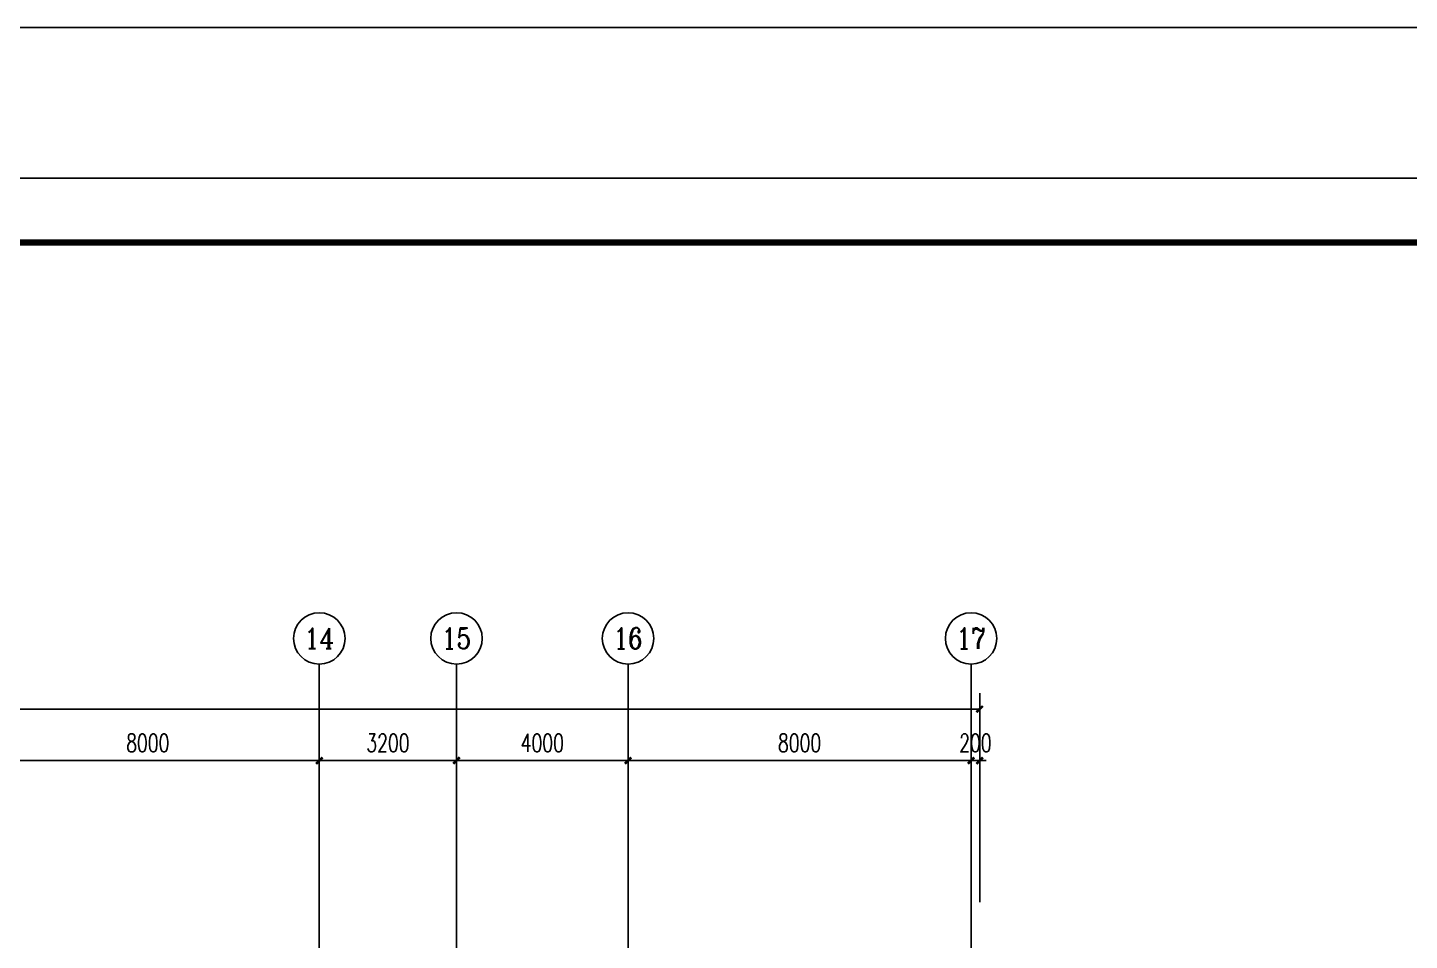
# Model space of a CAD drawing. Extents: x 0 to 2838408, y -923048 to 203859.
# Drawn here: x 2765960 to 2798183, y -607384 to -586096 of the extents above; entities that cross this region are included whole.
import ezdxf
from ezdxf.enums import TextEntityAlignment as Align

# ---------------------------------------------------------------- set-up
doc = ezdxf.new("R2010")
doc.units = 0
doc.header["$LTSCALE"] = 1000
for name, color, linetype in [('AXIS', 3, 'Continuous'), ('AXIS_TEXT', 7, 'Continuous'), ('BTTK', 7, 'Continuous'), ('DOTE', 8, 'Continuous'), ('PUB_TITLE', 4, 'Continuous'), ('XREF', 8, 'Continuous')]:
    doc.layers.add(name, color=color, linetype=linetype)
doc.styles.add('_TCH_AXIS', font='COMPLEX', dxfattribs={"bigfont": 'GBCBIG'})
doc.styles.add('A_DIM_T3', font='SIMPLEX', dxfattribs={"width": 0.7, "bigfont": 'HZ'})
doc.styles.add('COMPLEX', font='COMPLEX')
doc.styles.add('HZ(TK)', font='geniso.shx', dxfattribs={"width": 0.9, "bigfont": 'hztxt.shx'})
doc.dimstyles.new('_TCH_ARCH&&150', dxfattribs={"dimtxt": 420, "dimasz": 150, "dimexe": 375, "dimexo": 450, "dimgap": 202.5, "dimtad": 1, "dimdec": 0, "dimzin": 0, "dimdsep": 46, "dimtxsty": 'A_DIM_T3', "dimblk": 'ARCHTICK', "dimcen": 0.09, "dimclrt": 7, "dimazin": 2, "dimtfac": 1, "dimtdec": 0, "dimtix": 1, "dimtmove": 2, "dimatfit": 3, "dimfxl": 150, "dimtolj": 1, "dimtzin": 0, "dimarcsym": 0})

# ---------------------------------------------------------------- blocks, each defined once
blk = doc.blocks.new('vhtemplate_2020年新竖式图框_A0')
at = {"layer": 'PUB_TITLE', "color": 7}
blk.add_lwpolyline([(0, 0), (1189, 0), (1189, 841), (0, 841)], close=True, dxfattribs=at)
at = {"layer": 'PUB_TITLE', "const_width": 1}
blk.add_lwpolyline([(25, 10), (1179, 10), (1179, 831), (25, 831)], close=True, dxfattribs=at)
at = {"layer": 'BTTK', "color": 4, "style": 'HZ(TK)', "width": 0.9}
for tag, p in [('合作单位_001', (1143.83, 741.44)), ('建设单位_001', (1143.85, 207.44)), ('工程名称_001', (1143.62, 174.44)), ('子项名称_001', (1153.71, 157.94)), ('图纸名称_001', (1143.45, 138.94))]:
    blk.add_attdef(tag, p, '', height=3.5, dxfattribs=at)
for tag, p in [('注册证书号', (1156.5, 309.01)), ('注册印章号', (1156.5, 301.01)), ('设计号', (1154, 193)), ('图别', (1137.75, 34)), ('图号', (1170.25, 34)), ('版本号', (1137.75, 26)), ('日期', (1170.25, 26))]:
    blk.add_attdef(tag, text='', height=3.5, dxfattribs=at).set_placement(p, align=Align.MIDDLE)
blk = doc.blocks.new('_ArchTick')
at = {"color": 0, "linetype": 'ByBlock', "const_width": 0.4}
blk.add_lwpolyline([(-0.5, -0.5), (0.5, 0.5)], dxfattribs=at)
blk = doc.blocks.new('*D604')
at = {"layer": 'AXIS', "color": 0, "lineweight": -2, "transparency": 16777216}
for p, q in [((2344917, -606491), (2344917, -601616)), ((2452117, -606491), (2452117, -601616)), ((2344917, -601991), (2452117, -601991))]:
    blk.add_line(p, q, dxfattribs=at)
at = {"layer": 'Defpoints', "color": 0, "transparency": 16777216}
for p in [(2452117, -601991), (2344917, -606941), (2452117, -606941)]:
    blk.add_point(p, dxfattribs=at)
at = {"layer": 'AXIS', "color": 0, "lineweight": -2, "transparency": 16777216, "xscale": 150, "yscale": 150, "zscale": 150, "rotation": 180}
blk.add_blockref('_ArchTick', (2344917, -601991), dxfattribs=at)
at = {"layer": 'AXIS', "color": 0, "lineweight": -2, "transparency": 16777216, "xscale": 150, "yscale": 150, "zscale": 150}
blk.add_blockref('_ArchTick', (2452117, -601991), dxfattribs=at)
at = {"layer": 'AXIS', "color": 7, "transparency": 16777216, "insert": (2398517, -601579), "char_height": 420, "attachment_point": 5, "style": 'A_DIM_T3'}
blk.add_mtext('\\A1;107200', dxfattribs=at)
blk = doc.blocks.new('*D618')
at = {"layer": 'AXIS', "color": 0, "lineweight": -2, "transparency": 16777216}
for p, q in [((2428717, -606491), (2428717, -602816)), ((2436717, -606491), (2436717, -602816)), ((2428717, -603191), (2436717, -603191))]:
    blk.add_line(p, q, dxfattribs=at)
at = {"layer": 'Defpoints', "color": 0, "transparency": 16777216}
for p in [(2436717, -603191), (2428717, -606941), (2436717, -606941)]:
    blk.add_point(p, dxfattribs=at)
at = {"layer": 'AXIS', "color": 0, "lineweight": -2, "transparency": 16777216, "xscale": 150, "yscale": 150, "zscale": 150, "rotation": 180}
blk.add_blockref('_ArchTick', (2428717, -603191), dxfattribs=at)
at = {"layer": 'AXIS', "color": 0, "lineweight": -2, "transparency": 16777216, "xscale": 150, "yscale": 150, "zscale": 150}
blk.add_blockref('_ArchTick', (2436717, -603191), dxfattribs=at)
at = {"layer": 'AXIS', "color": 7, "transparency": 16777216, "insert": (2432717, -602779), "char_height": 420, "attachment_point": 5, "style": 'A_DIM_T3'}
blk.add_mtext('\\A1;8000', dxfattribs=at)
blk = doc.blocks.new('*D619')
at = {"layer": 'AXIS', "color": 0, "lineweight": -2, "transparency": 16777216}
for p, q in [((2436717, -606491), (2436717, -602816)), ((2439917, -606491), (2439917, -602816)), ((2436717, -603191), (2439917, -603191))]:
    blk.add_line(p, q, dxfattribs=at)
at = {"layer": 'Defpoints', "color": 0, "transparency": 16777216}
for p in [(2439917, -603191), (2436717, -606941), (2439917, -606941)]:
    blk.add_point(p, dxfattribs=at)
at = {"layer": 'AXIS', "color": 0, "lineweight": -2, "transparency": 16777216, "xscale": 150, "yscale": 150, "zscale": 150, "rotation": 180}
blk.add_blockref('_ArchTick', (2436717, -603191), dxfattribs=at)
at = {"layer": 'AXIS', "color": 0, "lineweight": -2, "transparency": 16777216, "xscale": 150, "yscale": 150, "zscale": 150}
blk.add_blockref('_ArchTick', (2439917, -603191), dxfattribs=at)
at = {"layer": 'AXIS', "color": 7, "transparency": 16777216, "insert": (2438317, -602779), "char_height": 420, "attachment_point": 5, "style": 'A_DIM_T3'}
blk.add_mtext('\\A1;3200', dxfattribs=at)
blk = doc.blocks.new('*D620')
at = {"layer": 'AXIS', "color": 0, "lineweight": -2, "transparency": 16777216}
for p, q in [((2439917, -606491), (2439917, -602816)), ((2443917, -606491), (2443917, -602816)), ((2439917, -603191), (2443917, -603191))]:
    blk.add_line(p, q, dxfattribs=at)
at = {"layer": 'Defpoints', "color": 0, "transparency": 16777216}
for p in [(2443917, -603191), (2439917, -606941), (2443917, -606941)]:
    blk.add_point(p, dxfattribs=at)
at = {"layer": 'AXIS', "color": 0, "lineweight": -2, "transparency": 16777216, "xscale": 150, "yscale": 150, "zscale": 150, "rotation": 180}
blk.add_blockref('_ArchTick', (2439917, -603191), dxfattribs=at)
at = {"layer": 'AXIS', "color": 0, "lineweight": -2, "transparency": 16777216, "xscale": 150, "yscale": 150, "zscale": 150}
blk.add_blockref('_ArchTick', (2443917, -603191), dxfattribs=at)
at = {"layer": 'AXIS', "color": 7, "transparency": 16777216, "insert": (2441917, -602779), "char_height": 420, "attachment_point": 5, "style": 'A_DIM_T3'}
blk.add_mtext('\\A1;4000', dxfattribs=at)
blk = doc.blocks.new('*D621')
at = {"layer": 'AXIS', "color": 0, "lineweight": -2, "transparency": 16777216}
for p, q in [((2443917, -606491), (2443917, -602816)), ((2451917, -606491), (2451917, -602816)), ((2443917, -603191), (2451917, -603191))]:
    blk.add_line(p, q, dxfattribs=at)
at = {"layer": 'Defpoints', "color": 0, "transparency": 16777216}
for p in [(2451917, -603191), (2443917, -606941), (2451917, -606941)]:
    blk.add_point(p, dxfattribs=at)
at = {"layer": 'AXIS', "color": 0, "lineweight": -2, "transparency": 16777216, "xscale": 150, "yscale": 150, "zscale": 150, "rotation": 180}
blk.add_blockref('_ArchTick', (2443917, -603191), dxfattribs=at)
at = {"layer": 'AXIS', "color": 0, "lineweight": -2, "transparency": 16777216, "xscale": 150, "yscale": 150, "zscale": 150}
blk.add_blockref('_ArchTick', (2451917, -603191), dxfattribs=at)
at = {"layer": 'AXIS', "color": 7, "transparency": 16777216, "insert": (2447917, -602779), "char_height": 420, "attachment_point": 5, "style": 'A_DIM_T3'}
blk.add_mtext('\\A1;8000', dxfattribs=at)
blk = doc.blocks.new('*D622')
at = {"layer": 'AXIS', "color": 0, "lineweight": -2, "transparency": 16777216}
for p, q in [((2451917, -606491), (2451917, -602816)), ((2452117, -606491), (2452117, -602816)), ((2451917, -603191), (2451767, -603191)), ((2451917, -603191), (2452117, -603191)), ((2452117, -603191), (2452267, -603191))]:
    blk.add_line(p, q, dxfattribs=at)
at = {"layer": 'Defpoints', "color": 0, "transparency": 16777216}
for p in [(2452117, -603191), (2451917, -606941), (2452117, -606941)]:
    blk.add_point(p, dxfattribs=at)
at = {"layer": 'AXIS', "color": 0, "lineweight": -2, "transparency": 16777216, "xscale": 150, "yscale": 150, "zscale": 150}
blk.add_blockref('_ArchTick', (2451917, -603191), dxfattribs=at)
at = {"layer": 'AXIS', "color": 0, "lineweight": -2, "transparency": 16777216, "xscale": 150, "yscale": 150, "zscale": 150, "rotation": 180}
blk.add_blockref('_ArchTick', (2452117, -603191), dxfattribs=at)
at = {"layer": 'AXIS', "color": 7, "transparency": 16777216, "insert": (2452017, -602779), "char_height": 420, "attachment_point": 5, "style": 'A_DIM_T3'}
blk.add_mtext('\\A1;200', dxfattribs=at)
blk = doc.blocks.new('*D668')
at = {"layer": 'AXIS', "color": 0, "lineweight": -2, "transparency": 16777216}
for p, q in [((2344917, -606491), (2344917, -601616)), ((2452117, -606491), (2452117, -601616)), ((2344917, -601991), (2452117, -601991))]:
    blk.add_line(p, q, dxfattribs=at)
at = {"layer": 'Defpoints', "color": 0, "transparency": 16777216}
for p in [(2452117, -601991), (2344917, -606941), (2452117, -606941)]:
    blk.add_point(p, dxfattribs=at)
at = {"layer": 'AXIS', "color": 0, "lineweight": -2, "transparency": 16777216, "xscale": 150, "yscale": 150, "zscale": 150, "rotation": 180}
blk.add_blockref('_ArchTick', (2344917, -601991), dxfattribs=at)
at = {"layer": 'AXIS', "color": 0, "lineweight": -2, "transparency": 16777216, "xscale": 150, "yscale": 150, "zscale": 150}
blk.add_blockref('_ArchTick', (2452117, -601991), dxfattribs=at)
at = {"layer": 'AXIS', "color": 7, "transparency": 16777216, "insert": (2398517, -601579), "char_height": 420, "attachment_point": 5, "style": 'A_DIM_T3'}
blk.add_mtext('\\A1;107200', dxfattribs=at)
blk = doc.blocks.new('*D682')
at = {"layer": 'AXIS', "color": 0, "lineweight": -2, "transparency": 16777216}
for p, q in [((2428717, -606491), (2428717, -602816)), ((2436717, -606491), (2436717, -602816)), ((2428717, -603191), (2436717, -603191))]:
    blk.add_line(p, q, dxfattribs=at)
at = {"layer": 'Defpoints', "color": 0, "transparency": 16777216}
for p in [(2436717, -603191), (2428717, -606941), (2436717, -606941)]:
    blk.add_point(p, dxfattribs=at)
at = {"layer": 'AXIS', "color": 0, "lineweight": -2, "transparency": 16777216, "xscale": 150, "yscale": 150, "zscale": 150, "rotation": 180}
blk.add_blockref('_ArchTick', (2428717, -603191), dxfattribs=at)
at = {"layer": 'AXIS', "color": 0, "lineweight": -2, "transparency": 16777216, "xscale": 150, "yscale": 150, "zscale": 150}
blk.add_blockref('_ArchTick', (2436717, -603191), dxfattribs=at)
at = {"layer": 'AXIS', "color": 7, "transparency": 16777216, "insert": (2432717, -602779), "char_height": 420, "attachment_point": 5, "style": 'A_DIM_T3'}
blk.add_mtext('\\A1;8000', dxfattribs=at)
blk = doc.blocks.new('*D683')
at = {"layer": 'AXIS', "color": 0, "lineweight": -2, "transparency": 16777216}
for p, q in [((2436717, -606491), (2436717, -602816)), ((2439917, -606491), (2439917, -602816)), ((2436717, -603191), (2439917, -603191))]:
    blk.add_line(p, q, dxfattribs=at)
at = {"layer": 'Defpoints', "color": 0, "transparency": 16777216}
for p in [(2439917, -603191), (2436717, -606941), (2439917, -606941)]:
    blk.add_point(p, dxfattribs=at)
at = {"layer": 'AXIS', "color": 0, "lineweight": -2, "transparency": 16777216, "xscale": 150, "yscale": 150, "zscale": 150, "rotation": 180}
blk.add_blockref('_ArchTick', (2436717, -603191), dxfattribs=at)
at = {"layer": 'AXIS', "color": 0, "lineweight": -2, "transparency": 16777216, "xscale": 150, "yscale": 150, "zscale": 150}
blk.add_blockref('_ArchTick', (2439917, -603191), dxfattribs=at)
at = {"layer": 'AXIS', "color": 7, "transparency": 16777216, "insert": (2438317, -602779), "char_height": 420, "attachment_point": 5, "style": 'A_DIM_T3'}
blk.add_mtext('\\A1;3200', dxfattribs=at)
blk = doc.blocks.new('*D684')
at = {"layer": 'AXIS', "color": 0, "lineweight": -2, "transparency": 16777216}
for p, q in [((2439917, -606491), (2439917, -602816)), ((2443917, -606491), (2443917, -602816)), ((2439917, -603191), (2443917, -603191))]:
    blk.add_line(p, q, dxfattribs=at)
at = {"layer": 'Defpoints', "color": 0, "transparency": 16777216}
for p in [(2443917, -603191), (2439917, -606941), (2443917, -606941)]:
    blk.add_point(p, dxfattribs=at)
at = {"layer": 'AXIS', "color": 0, "lineweight": -2, "transparency": 16777216, "xscale": 150, "yscale": 150, "zscale": 150, "rotation": 180}
blk.add_blockref('_ArchTick', (2439917, -603191), dxfattribs=at)
at = {"layer": 'AXIS', "color": 0, "lineweight": -2, "transparency": 16777216, "xscale": 150, "yscale": 150, "zscale": 150}
blk.add_blockref('_ArchTick', (2443917, -603191), dxfattribs=at)
at = {"layer": 'AXIS', "color": 7, "transparency": 16777216, "insert": (2441917, -602779), "char_height": 420, "attachment_point": 5, "style": 'A_DIM_T3'}
blk.add_mtext('\\A1;4000', dxfattribs=at)
blk = doc.blocks.new('*D685')
at = {"layer": 'AXIS', "color": 0, "lineweight": -2, "transparency": 16777216}
for p, q in [((2443917, -606491), (2443917, -602816)), ((2451917, -606491), (2451917, -602816)), ((2443917, -603191), (2451917, -603191))]:
    blk.add_line(p, q, dxfattribs=at)
at = {"layer": 'Defpoints', "color": 0, "transparency": 16777216}
for p in [(2451917, -603191), (2443917, -606941), (2451917, -606941)]:
    blk.add_point(p, dxfattribs=at)
at = {"layer": 'AXIS', "color": 0, "lineweight": -2, "transparency": 16777216, "xscale": 150, "yscale": 150, "zscale": 150, "rotation": 180}
blk.add_blockref('_ArchTick', (2443917, -603191), dxfattribs=at)
at = {"layer": 'AXIS', "color": 0, "lineweight": -2, "transparency": 16777216, "xscale": 150, "yscale": 150, "zscale": 150}
blk.add_blockref('_ArchTick', (2451917, -603191), dxfattribs=at)
at = {"layer": 'AXIS', "color": 7, "transparency": 16777216, "insert": (2447917, -602779), "char_height": 420, "attachment_point": 5, "style": 'A_DIM_T3'}
blk.add_mtext('\\A1;8000', dxfattribs=at)
blk = doc.blocks.new('*D686')
at = {"layer": 'AXIS', "color": 0, "lineweight": -2, "transparency": 16777216}
for p, q in [((2451917, -606491), (2451917, -602816)), ((2452117, -606491), (2452117, -602816)), ((2451917, -603191), (2451767, -603191)), ((2451917, -603191), (2452117, -603191)), ((2452117, -603191), (2452267, -603191))]:
    blk.add_line(p, q, dxfattribs=at)
at = {"layer": 'Defpoints', "color": 0, "transparency": 16777216}
for p in [(2452117, -603191), (2451917, -606941), (2452117, -606941)]:
    blk.add_point(p, dxfattribs=at)
at = {"layer": 'AXIS', "color": 0, "lineweight": -2, "transparency": 16777216, "xscale": 150, "yscale": 150, "zscale": 150}
blk.add_blockref('_ArchTick', (2451917, -603191), dxfattribs=at)
at = {"layer": 'AXIS', "color": 0, "lineweight": -2, "transparency": 16777216, "xscale": 150, "yscale": 150, "zscale": 150, "rotation": 180}
blk.add_blockref('_ArchTick', (2452117, -603191), dxfattribs=at)
at = {"layer": 'AXIS', "color": 7, "transparency": 16777216, "insert": (2452017, -602779), "char_height": 420, "attachment_point": 5, "style": 'A_DIM_T3'}
blk.add_mtext('\\A1;200', dxfattribs=at)
blk = doc.blocks.new('*D732')
at = {"layer": 'AXIS', "color": 0, "lineweight": -2, "transparency": 16777216}
for p, q in [((2344917, -606491), (2344917, -601616)), ((2452117, -606491), (2452117, -601616)), ((2344917, -601991), (2452117, -601991))]:
    blk.add_line(p, q, dxfattribs=at)
at = {"layer": 'Defpoints', "color": 0, "transparency": 16777216}
for p in [(2452117, -601991), (2344917, -606941), (2452117, -606941)]:
    blk.add_point(p, dxfattribs=at)
at = {"layer": 'AXIS', "color": 0, "lineweight": -2, "transparency": 16777216, "xscale": 150, "yscale": 150, "zscale": 150, "rotation": 180}
blk.add_blockref('_ArchTick', (2344917, -601991), dxfattribs=at)
at = {"layer": 'AXIS', "color": 0, "lineweight": -2, "transparency": 16777216, "xscale": 150, "yscale": 150, "zscale": 150}
blk.add_blockref('_ArchTick', (2452117, -601991), dxfattribs=at)
at = {"layer": 'AXIS', "color": 7, "transparency": 16777216, "insert": (2398517, -601579), "char_height": 420, "attachment_point": 5, "style": 'A_DIM_T3'}
blk.add_mtext('\\A1;107200', dxfattribs=at)
blk = doc.blocks.new('*D746')
at = {"layer": 'AXIS', "color": 0, "lineweight": -2, "transparency": 16777216}
for p, q in [((2428717, -606491), (2428717, -602816)), ((2436717, -606491), (2436717, -602816)), ((2428717, -603191), (2436717, -603191))]:
    blk.add_line(p, q, dxfattribs=at)
at = {"layer": 'Defpoints', "color": 0, "transparency": 16777216}
for p in [(2436717, -603191), (2428717, -606941), (2436717, -606941)]:
    blk.add_point(p, dxfattribs=at)
at = {"layer": 'AXIS', "color": 0, "lineweight": -2, "transparency": 16777216, "xscale": 150, "yscale": 150, "zscale": 150, "rotation": 180}
blk.add_blockref('_ArchTick', (2428717, -603191), dxfattribs=at)
at = {"layer": 'AXIS', "color": 0, "lineweight": -2, "transparency": 16777216, "xscale": 150, "yscale": 150, "zscale": 150}
blk.add_blockref('_ArchTick', (2436717, -603191), dxfattribs=at)
at = {"layer": 'AXIS', "color": 7, "transparency": 16777216, "insert": (2432717, -602779), "char_height": 420, "attachment_point": 5, "style": 'A_DIM_T3'}
blk.add_mtext('\\A1;8000', dxfattribs=at)
blk = doc.blocks.new('*D747')
at = {"layer": 'AXIS', "color": 0, "lineweight": -2, "transparency": 16777216}
for p, q in [((2436717, -606491), (2436717, -602816)), ((2439917, -606491), (2439917, -602816)), ((2436717, -603191), (2439917, -603191))]:
    blk.add_line(p, q, dxfattribs=at)
at = {"layer": 'Defpoints', "color": 0, "transparency": 16777216}
for p in [(2439917, -603191), (2436717, -606941), (2439917, -606941)]:
    blk.add_point(p, dxfattribs=at)
at = {"layer": 'AXIS', "color": 0, "lineweight": -2, "transparency": 16777216, "xscale": 150, "yscale": 150, "zscale": 150, "rotation": 180}
blk.add_blockref('_ArchTick', (2436717, -603191), dxfattribs=at)
at = {"layer": 'AXIS', "color": 0, "lineweight": -2, "transparency": 16777216, "xscale": 150, "yscale": 150, "zscale": 150}
blk.add_blockref('_ArchTick', (2439917, -603191), dxfattribs=at)
at = {"layer": 'AXIS', "color": 7, "transparency": 16777216, "insert": (2438317, -602779), "char_height": 420, "attachment_point": 5, "style": 'A_DIM_T3'}
blk.add_mtext('\\A1;3200', dxfattribs=at)
blk = doc.blocks.new('*D748')
at = {"layer": 'AXIS', "color": 0, "lineweight": -2, "transparency": 16777216}
for p, q in [((2439917, -606491), (2439917, -602816)), ((2443917, -606491), (2443917, -602816)), ((2439917, -603191), (2443917, -603191))]:
    blk.add_line(p, q, dxfattribs=at)
at = {"layer": 'Defpoints', "color": 0, "transparency": 16777216}
for p in [(2443917, -603191), (2439917, -606941), (2443917, -606941)]:
    blk.add_point(p, dxfattribs=at)
at = {"layer": 'AXIS', "color": 0, "lineweight": -2, "transparency": 16777216, "xscale": 150, "yscale": 150, "zscale": 150, "rotation": 180}
blk.add_blockref('_ArchTick', (2439917, -603191), dxfattribs=at)
at = {"layer": 'AXIS', "color": 0, "lineweight": -2, "transparency": 16777216, "xscale": 150, "yscale": 150, "zscale": 150}
blk.add_blockref('_ArchTick', (2443917, -603191), dxfattribs=at)
at = {"layer": 'AXIS', "color": 7, "transparency": 16777216, "insert": (2441917, -602779), "char_height": 420, "attachment_point": 5, "style": 'A_DIM_T3'}
blk.add_mtext('\\A1;4000', dxfattribs=at)
blk = doc.blocks.new('*D749')
at = {"layer": 'AXIS', "color": 0, "lineweight": -2, "transparency": 16777216}
for p, q in [((2443917, -606491), (2443917, -602816)), ((2451917, -606491), (2451917, -602816)), ((2443917, -603191), (2451917, -603191))]:
    blk.add_line(p, q, dxfattribs=at)
at = {"layer": 'Defpoints', "color": 0, "transparency": 16777216}
for p in [(2451917, -603191), (2443917, -606941), (2451917, -606941)]:
    blk.add_point(p, dxfattribs=at)
at = {"layer": 'AXIS', "color": 0, "lineweight": -2, "transparency": 16777216, "xscale": 150, "yscale": 150, "zscale": 150, "rotation": 180}
blk.add_blockref('_ArchTick', (2443917, -603191), dxfattribs=at)
at = {"layer": 'AXIS', "color": 0, "lineweight": -2, "transparency": 16777216, "xscale": 150, "yscale": 150, "zscale": 150}
blk.add_blockref('_ArchTick', (2451917, -603191), dxfattribs=at)
at = {"layer": 'AXIS', "color": 7, "transparency": 16777216, "insert": (2447917, -602779), "char_height": 420, "attachment_point": 5, "style": 'A_DIM_T3'}
blk.add_mtext('\\A1;8000', dxfattribs=at)
blk = doc.blocks.new('*D750')
at = {"layer": 'AXIS', "color": 0, "lineweight": -2, "transparency": 16777216}
for p, q in [((2451917, -606491), (2451917, -602816)), ((2452117, -606491), (2452117, -602816)), ((2451917, -603191), (2451767, -603191)), ((2451917, -603191), (2452117, -603191)), ((2452117, -603191), (2452267, -603191))]:
    blk.add_line(p, q, dxfattribs=at)
at = {"layer": 'Defpoints', "color": 0, "transparency": 16777216}
for p in [(2452117, -603191), (2451917, -606941), (2452117, -606941)]:
    blk.add_point(p, dxfattribs=at)
at = {"layer": 'AXIS', "color": 0, "lineweight": -2, "transparency": 16777216, "xscale": 150, "yscale": 150, "zscale": 150}
blk.add_blockref('_ArchTick', (2451917, -603191), dxfattribs=at)
at = {"layer": 'AXIS', "color": 0, "lineweight": -2, "transparency": 16777216, "xscale": 150, "yscale": 150, "zscale": 150, "rotation": 180}
blk.add_blockref('_ArchTick', (2452117, -603191), dxfattribs=at)
at = {"layer": 'AXIS', "color": 7, "transparency": 16777216, "insert": (2452017, -602779), "char_height": 420, "attachment_point": 5, "style": 'A_DIM_T3'}
blk.add_mtext('\\A1;200', dxfattribs=at)
blk = doc.blocks.new('_AXISO')
at = {"color": 0}
blk.add_circle((0, 0), 0.5, dxfattribs=at)
at = {"layer": 'AXIS_TEXT', "color": 0, "style": 'COMPLEX', "width": 1.041667}
blk.add_attdef('A', text='', height=0.56, dxfattribs=at).set_placement((-0.25, -0.28), (0.25, -0.28), align=Align.FIT)
blk = doc.blocks.new('*D796')
at = {"layer": 'AXIS', "color": 0, "lineweight": -2, "transparency": 16777216}
for p, q in [((2344917, -606491), (2344917, -601616)), ((2452117, -606491), (2452117, -601616)), ((2344917, -601991), (2452117, -601991))]:
    blk.add_line(p, q, dxfattribs=at)
at = {"layer": 'Defpoints', "color": 0, "transparency": 16777216}
for p in [(2452117, -601991), (2344917, -606941), (2452117, -606941)]:
    blk.add_point(p, dxfattribs=at)
at = {"layer": 'AXIS', "color": 0, "lineweight": -2, "transparency": 16777216, "xscale": 150, "yscale": 150, "zscale": 150, "rotation": 180}
blk.add_blockref('_ArchTick', (2344917, -601991), dxfattribs=at)
at = {"layer": 'AXIS', "color": 0, "lineweight": -2, "transparency": 16777216, "xscale": 150, "yscale": 150, "zscale": 150}
blk.add_blockref('_ArchTick', (2452117, -601991), dxfattribs=at)
at = {"layer": 'AXIS', "color": 7, "transparency": 16777216, "insert": (2398517, -601579), "char_height": 420, "attachment_point": 5, "style": 'A_DIM_T3'}
blk.add_mtext('\\A1;107200', dxfattribs=at)
blk = doc.blocks.new('*D810')
at = {"layer": 'AXIS', "color": 0, "lineweight": -2, "transparency": 16777216}
for p, q in [((2428717, -606491), (2428717, -602816)), ((2436717, -606491), (2436717, -602816)), ((2428717, -603191), (2436717, -603191))]:
    blk.add_line(p, q, dxfattribs=at)
at = {"layer": 'Defpoints', "color": 0, "transparency": 16777216}
for p in [(2436717, -603191), (2428717, -606941), (2436717, -606941)]:
    blk.add_point(p, dxfattribs=at)
at = {"layer": 'AXIS', "color": 0, "lineweight": -2, "transparency": 16777216, "xscale": 150, "yscale": 150, "zscale": 150, "rotation": 180}
blk.add_blockref('_ArchTick', (2428717, -603191), dxfattribs=at)
at = {"layer": 'AXIS', "color": 0, "lineweight": -2, "transparency": 16777216, "xscale": 150, "yscale": 150, "zscale": 150}
blk.add_blockref('_ArchTick', (2436717, -603191), dxfattribs=at)
at = {"layer": 'AXIS', "color": 7, "transparency": 16777216, "insert": (2432717, -602779), "char_height": 420, "attachment_point": 5, "style": 'A_DIM_T3'}
blk.add_mtext('\\A1;8000', dxfattribs=at)
blk = doc.blocks.new('*D811')
at = {"layer": 'AXIS', "color": 0, "lineweight": -2, "transparency": 16777216}
for p, q in [((2436717, -606491), (2436717, -602816)), ((2439917, -606491), (2439917, -602816)), ((2436717, -603191), (2439917, -603191))]:
    blk.add_line(p, q, dxfattribs=at)
at = {"layer": 'Defpoints', "color": 0, "transparency": 16777216}
for p in [(2439917, -603191), (2436717, -606941), (2439917, -606941)]:
    blk.add_point(p, dxfattribs=at)
at = {"layer": 'AXIS', "color": 0, "lineweight": -2, "transparency": 16777216, "xscale": 150, "yscale": 150, "zscale": 150, "rotation": 180}
blk.add_blockref('_ArchTick', (2436717, -603191), dxfattribs=at)
at = {"layer": 'AXIS', "color": 0, "lineweight": -2, "transparency": 16777216, "xscale": 150, "yscale": 150, "zscale": 150}
blk.add_blockref('_ArchTick', (2439917, -603191), dxfattribs=at)
at = {"layer": 'AXIS', "color": 7, "transparency": 16777216, "insert": (2438317, -602779), "char_height": 420, "attachment_point": 5, "style": 'A_DIM_T3'}
blk.add_mtext('\\A1;3200', dxfattribs=at)
blk = doc.blocks.new('*D812')
at = {"layer": 'AXIS', "color": 0, "lineweight": -2, "transparency": 16777216}
for p, q in [((2439917, -606491), (2439917, -602816)), ((2443917, -606491), (2443917, -602816)), ((2439917, -603191), (2443917, -603191))]:
    blk.add_line(p, q, dxfattribs=at)
at = {"layer": 'Defpoints', "color": 0, "transparency": 16777216}
for p in [(2443917, -603191), (2439917, -606941), (2443917, -606941)]:
    blk.add_point(p, dxfattribs=at)
at = {"layer": 'AXIS', "color": 0, "lineweight": -2, "transparency": 16777216, "xscale": 150, "yscale": 150, "zscale": 150, "rotation": 180}
blk.add_blockref('_ArchTick', (2439917, -603191), dxfattribs=at)
at = {"layer": 'AXIS', "color": 0, "lineweight": -2, "transparency": 16777216, "xscale": 150, "yscale": 150, "zscale": 150}
blk.add_blockref('_ArchTick', (2443917, -603191), dxfattribs=at)
at = {"layer": 'AXIS', "color": 7, "transparency": 16777216, "insert": (2441917, -602779), "char_height": 420, "attachment_point": 5, "style": 'A_DIM_T3'}
blk.add_mtext('\\A1;4000', dxfattribs=at)
blk = doc.blocks.new('*D813')
at = {"layer": 'AXIS', "color": 0, "lineweight": -2, "transparency": 16777216}
for p, q in [((2443917, -606491), (2443917, -602816)), ((2451917, -606491), (2451917, -602816)), ((2443917, -603191), (2451917, -603191))]:
    blk.add_line(p, q, dxfattribs=at)
at = {"layer": 'Defpoints', "color": 0, "transparency": 16777216}
for p in [(2451917, -603191), (2443917, -606941), (2451917, -606941)]:
    blk.add_point(p, dxfattribs=at)
at = {"layer": 'AXIS', "color": 0, "lineweight": -2, "transparency": 16777216, "xscale": 150, "yscale": 150, "zscale": 150, "rotation": 180}
blk.add_blockref('_ArchTick', (2443917, -603191), dxfattribs=at)
at = {"layer": 'AXIS', "color": 0, "lineweight": -2, "transparency": 16777216, "xscale": 150, "yscale": 150, "zscale": 150}
blk.add_blockref('_ArchTick', (2451917, -603191), dxfattribs=at)
at = {"layer": 'AXIS', "color": 7, "transparency": 16777216, "insert": (2447917, -602779), "char_height": 420, "attachment_point": 5, "style": 'A_DIM_T3'}
blk.add_mtext('\\A1;8000', dxfattribs=at)
blk = doc.blocks.new('*D814')
at = {"layer": 'AXIS', "color": 0, "lineweight": -2, "transparency": 16777216}
for p, q in [((2451917, -606491), (2451917, -602816)), ((2452117, -606491), (2452117, -602816)), ((2451917, -603191), (2451767, -603191)), ((2451917, -603191), (2452117, -603191)), ((2452117, -603191), (2452267, -603191))]:
    blk.add_line(p, q, dxfattribs=at)
at = {"layer": 'Defpoints', "color": 0, "transparency": 16777216}
for p in [(2452117, -603191), (2451917, -606941), (2452117, -606941)]:
    blk.add_point(p, dxfattribs=at)
at = {"layer": 'AXIS', "color": 0, "lineweight": -2, "transparency": 16777216, "xscale": 150, "yscale": 150, "zscale": 150}
blk.add_blockref('_ArchTick', (2451917, -603191), dxfattribs=at)
at = {"layer": 'AXIS', "color": 0, "lineweight": -2, "transparency": 16777216, "xscale": 150, "yscale": 150, "zscale": 150, "rotation": 180}
blk.add_blockref('_ArchTick', (2452117, -603191), dxfattribs=at)
at = {"layer": 'AXIS', "color": 7, "transparency": 16777216, "insert": (2452017, -602779), "char_height": 420, "attachment_point": 5, "style": 'A_DIM_T3'}
blk.add_mtext('\\A1;200', dxfattribs=at)
blk = doc.blocks.new('4F1')
at = {"layer": 'AXIS'}
for p, q in [((2436716.7, -606941.3), (2436716.7, -600941.3)), ((2439916.7, -606941.3), (2439916.7, -600941.3)), ((2443916.7, -606941.3), (2443916.7, -600941.3)), ((2451916.7, -606941.3), (2451916.7, -600941.3))]:
    blk.add_line(p, q, dxfattribs=at)
at = {"layer": 'Defpoints', "color": 250}
blk.add_lwpolyline([(2326685.8, -586096.2), (2468623.3, -586096.2), (2468623.3, -659212.9), (2326685.8, -659212.9)], close=True, dxfattribs=at)
at = {"layer": 'DOTE'}
for p, q in [((2436716.7, -606941.3), (2436716.7, -690141.3)), ((2439916.7, -606941.3), (2439916.7, -690141.3)), ((2443916.7, -606941.3), (2443916.7, -690141.3)), ((2451916.7, -606941.3), (2451916.7, -690141.3))]:
    blk.add_line(p, q, dxfattribs=at)
at = {"layer": 'AXIS'}
ref = blk.add_blockref('_AXISO', (2436716.7, -600341.3), dxfattribs=dict(at, xscale=1200, yscale=1200, zscale=1200))
ref.add_attrib('A', '14', dxfattribs={"layer": 'AXIS_TEXT', "height": 471.11, "style": '_TCH_AXIS'}).set_placement((2436369, -600576.9), (2437064.5, -600576.9), align=Align.FIT)
ref = blk.add_blockref('_AXISO', (2439916.7, -600341.3), dxfattribs=dict(at, xscale=1200, yscale=1200, zscale=1200))
ref.add_attrib('A', '15', dxfattribs={"layer": 'AXIS_TEXT', "height": 492.67, "style": '_TCH_AXIS'}).set_placement((2439576.6, -600587.6), (2440256.9, -600587.6), align=Align.FIT)
ref = blk.add_blockref('_AXISO', (2443916.7, -600341.3), dxfattribs=dict(at, xscale=1200, yscale=1200, zscale=1200))
ref.add_attrib('A', '16', dxfattribs={"layer": 'AXIS_TEXT', "height": 492.67, "style": '_TCH_AXIS'}).set_placement((2443576.6, -600587.6), (2444256.9, -600587.6), align=Align.FIT)
ref = blk.add_blockref('_AXISO', (2451916.7, -600341.3), dxfattribs=dict(at, xscale=1200, yscale=1200, zscale=1200))
ref.add_attrib('A', '17', dxfattribs={"layer": 'AXIS_TEXT', "height": 492.67, "style": '_TCH_AXIS'}).set_placement((2451576.6, -600587.6), (2452256.9, -600587.6), align=Align.FIT)
for p1, p2, distance, picture, middle in [((2344916.7, -606941.3), (2452116.7, -606941.3), 4950, '*D604', (2398516.7, -601578.8)), ((2344916.7, -606941.3), (2452116.7, -606941.3), 4950, '*D668', (2398516.7, -601578.8)), ((2344916.7, -606941.3), (2452116.7, -606941.3), 4950, '*D732', (2398516.7, -601578.8)), ((2344916.7, -606941.3), (2452116.7, -606941.3), 4950, '*D796', (2398516.7, -601578.8)), ((2428716.7, -606941.3), (2436716.7, -606941.3), 3750, '*D618', (2432716.7, -602778.8)), ((2428716.7, -606941.3), (2436716.7, -606941.3), 3750, '*D682', (2432716.7, -602778.8)), ((2428716.7, -606941.3), (2436716.7, -606941.3), 3750, '*D746', (2432716.7, -602778.8)), ((2428716.7, -606941.3), (2436716.7, -606941.3), 3750, '*D810', (2432716.7, -602778.8)), ((2436716.7, -606941.3), (2439916.7, -606941.3), 3750, '*D619', (2438316.7, -602778.8)), ((2436716.7, -606941.3), (2439916.7, -606941.3), 3750, '*D683', (2438316.7, -602778.8)), ((2436716.7, -606941.3), (2439916.7, -606941.3), 3750, '*D747', (2438316.7, -602778.8)), ((2436716.7, -606941.3), (2439916.7, -606941.3), 3750, '*D811', (2438316.7, -602778.8)), ((2439916.7, -606941.3), (2443916.7, -606941.3), 3750, '*D620', (2441916.7, -602778.8)), ((2439916.7, -606941.3), (2443916.7, -606941.3), 3750, '*D684', (2441916.7, -602778.8)), ((2439916.7, -606941.3), (2443916.7, -606941.3), 3750, '*D748', (2441916.7, -602778.8)), ((2439916.7, -606941.3), (2443916.7, -606941.3), 3750, '*D812', (2441916.7, -602778.8)), ((2443916.7, -606941.3), (2451916.7, -606941.3), 3750, '*D621', (2447916.7, -602778.8)), ((2443916.7, -606941.3), (2451916.7, -606941.3), 3750, '*D685', (2447916.7, -602778.8)), ((2443916.7, -606941.3), (2451916.7, -606941.3), 3750, '*D749', (2447916.7, -602778.8)), ((2443916.7, -606941.3), (2451916.7, -606941.3), 3750, '*D813', (2447916.7, -602778.8)), ((2451916.7, -606941.3), (2452116.7, -606941.3), 3750, '*D622', (2452016.7, -602778.8)), ((2451916.7, -606941.3), (2452116.7, -606941.3), 3750, '*D686', (2452016.7, -602778.8)), ((2451916.7, -606941.3), (2452116.7, -606941.3), 3750, '*D750', (2452016.7, -602778.8)), ((2451916.7, -606941.3), (2452116.7, -606941.3), 3750, '*D814', (2452016.7, -602778.8))]:
    dim = blk.add_aligned_dim(p1=p1, p2=p2, distance=distance, dimstyle='_TCH_ARCH&&150', dxfattribs=at)
    dim.commit()
    dim.dimension.update_dxf_attribs({"geometry": picture, "text_midpoint": middle})

msp = doc.modelspace()

# ---------------------------------------------------------------- block references
at = {"xscale": 150, "yscale": 150, "zscale": 150}
msp.add_blockref('vhtemplate_2020年新竖式图框_A0', (2660058, -715756.4), dxfattribs=at)
at = {"layer": 'XREF'}
msp.add_blockref('4F1', (336045.8, 0), dxfattribs=at)

doc.saveas('drawing.dxf')
